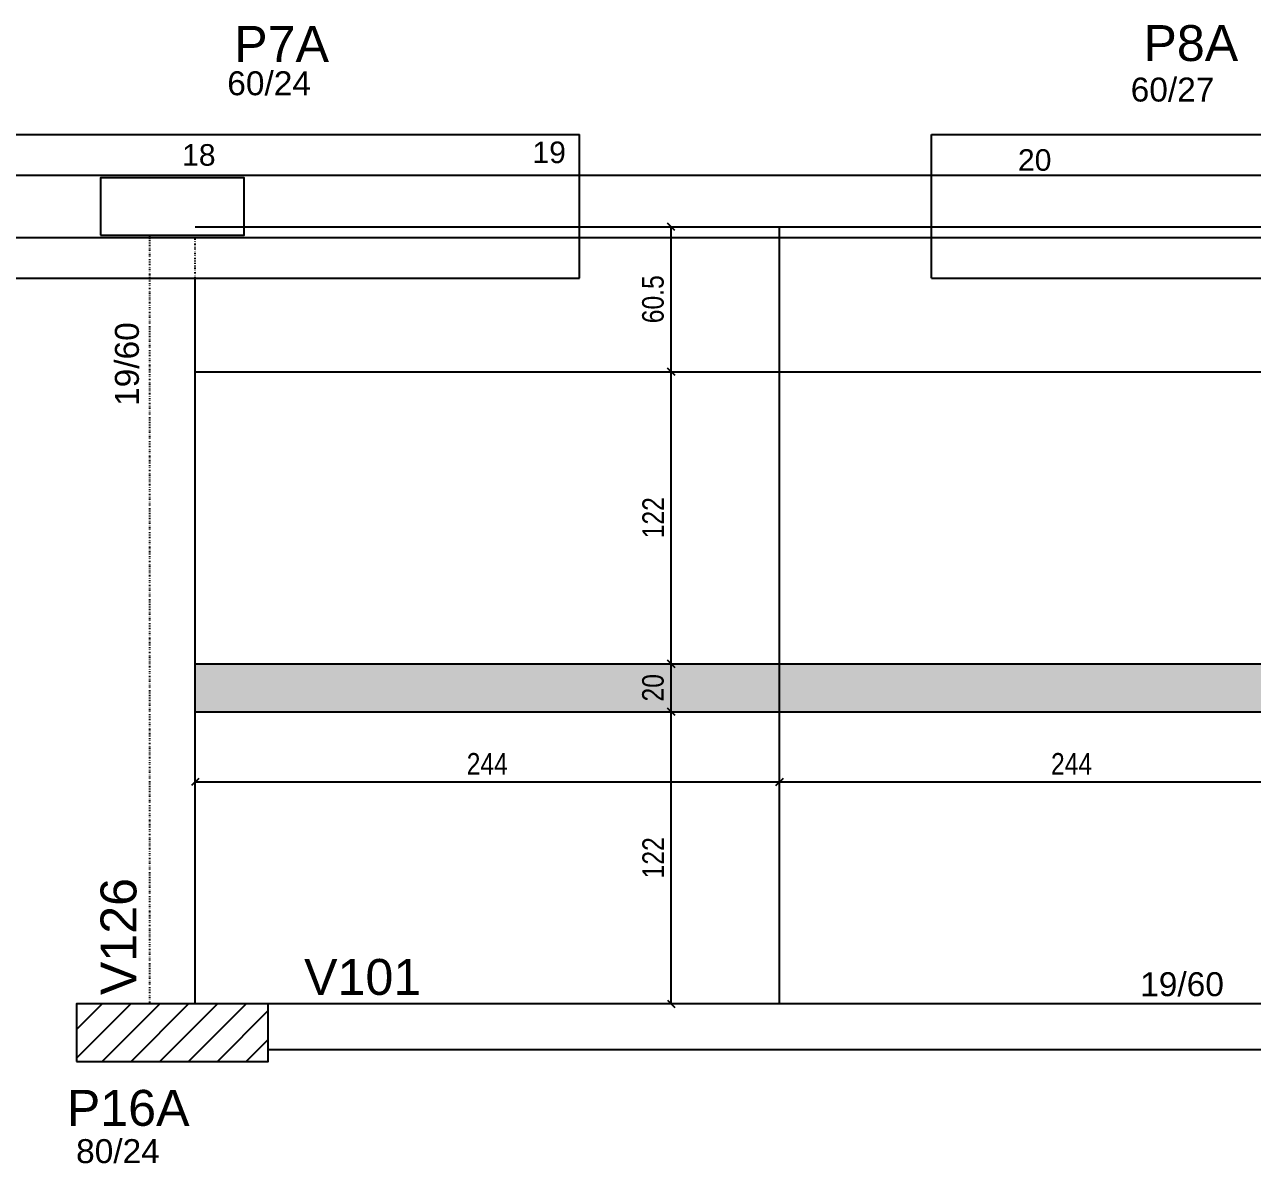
# Model space of a CAD drawing. Header units: millimetres. Extents: x 2897 to 8569, y 1951 to 3650.
# Drawn here: x 7317 to 7829, y 2749 to 3225 of the extents above; entities that cross this region are included whole.
import ezdxf

# ---------------------------------------------------------------- set-up
doc = ezdxf.new("R2010")
doc.units = ezdxf.units.MM
doc.linetypes.add('ESTILO_TQS_0004', pattern=[2, 0.5, -0.4, 0.1, -0.4, 0.1, -0.5])
for name, color, linetype in [('1', 1, 'Continuous'), ('3', 3, 'Continuous'), ('4', 4, 'Continuous'), ('7', 7, 'Continuous'), ('Painéis', 200, 'Continuous')]:
    doc.layers.add(name, color=color, linetype=linetype)
doc.layers.add('Hachura', color=251, linetype='Continuous', lineweight=9)
doc.styles.add('COTA TECNICA-50', font='techl___.ttf', dxfattribs={"height": 9})
doc.styles.get("Standard").update_dxf_attribs({"font": 'arial.ttf'})
doc.dimstyles.new('COTA PAINEL-50', dxfattribs={"dimtxt": 9, "dimasz": 3, "dimexe": 3, "dimexo": 3, "dimgap": 3, "dimtad": 1, "dimdec": 1, "dimzin": 12, "dimdsep": 46, "dimtxsty": 'COTA TECNICA-50', "dimblk1": 'OBLIQUE', "dimblk2": 'OBLIQUE', "dimsah": 1, "dimcen": 0.9, "dimclrd": 4, "dimclre": 4, "dimclrt": 240, "dimadec": 1, "dimazin": 3, "dimtfac": 1, "dimtdec": 1, "dimtmove": 0, "dimatfit": 3, "dimfxl": 1, "dimtolj": 1, "dimtzin": 12, "dimarcsym": 0})

# ---------------------------------------------------------------- blocks, each defined once
blk = doc.blocks.new('_Oblique')
at = {"color": 0, "linetype": 'ByBlock', "lineweight": -2}
blk.add_line((-0.5, -0.5), (0.5, 0.5), dxfattribs=at)
blk = doc.blocks.new('*D272')
at = {"layer": 'Defpoints', "color": 0, "transparency": 16777216}
for p in [(7586.63, 2937.85), (7586.63, 2937.85), (7586.63, 2815.85)]:
    blk.add_point(p, dxfattribs=at)
at = {"layer": 'Painéis', "color": 4, "lineweight": -2, "transparency": 16777216}
blk.add_line((7586.63, 2815.85), (7586.63, 2937.85), dxfattribs=at)
at = {"layer": 'Painéis', "color": 4, "lineweight": -2, "transparency": 16777216, "xscale": 3, "yscale": 3, "zscale": 3}
for p, rotation in [((7586.63, 2937.85), 90), ((7586.63, 2815.85), 270)]:
    blk.add_blockref('_Oblique', p, dxfattribs=dict(at, rotation=rotation))
at = {"layer": 'Painéis', "color": 240, "transparency": 16777216, "insert": (7579.08, 2876.85), "char_height": 9, "attachment_point": 5, "rotation": 90, "style": 'COTA TECNICA-50'}
blk.add_mtext('\\A1;122', dxfattribs=at)
blk = doc.blocks.new('*D273')
at = {"layer": 'Defpoints', "color": 0, "transparency": 16777216}
for p in [(7586.63, 2957.85), (7586.63, 2957.85), (7586.63, 2937.85)]:
    blk.add_point(p, dxfattribs=at)
at = {"layer": 'Painéis', "color": 4, "lineweight": -2, "transparency": 16777216}
blk.add_line((7586.63, 2937.85), (7586.63, 2957.85), dxfattribs=at)
at = {"layer": 'Painéis', "color": 4, "lineweight": -2, "transparency": 16777216, "xscale": 3, "yscale": 3, "zscale": 3}
for p, rotation in [((7586.63, 2957.85), 90), ((7586.63, 2937.85), 270)]:
    blk.add_blockref('_Oblique', p, dxfattribs=dict(at, rotation=rotation))
at = {"layer": 'Painéis', "color": 240, "transparency": 16777216, "insert": (7579.04, 2947.85), "char_height": 9, "attachment_point": 5, "rotation": 90, "style": 'COTA TECNICA-50'}
blk.add_mtext('\\A1;20', dxfattribs=at)
blk = doc.blocks.new('*D274')
at = {"layer": 'Defpoints', "color": 0, "transparency": 16777216}
for p in [(7586.63, 3079.85), (7586.63, 3079.85), (7586.63, 2957.85)]:
    blk.add_point(p, dxfattribs=at)
at = {"layer": 'Painéis', "color": 4, "lineweight": -2, "transparency": 16777216}
blk.add_line((7586.63, 2957.85), (7586.63, 3079.85), dxfattribs=at)
at = {"layer": 'Painéis', "color": 4, "lineweight": -2, "transparency": 16777216, "xscale": 3, "yscale": 3, "zscale": 3}
for p, rotation in [((7586.63, 3079.85), 90), ((7586.63, 2957.85), 270)]:
    blk.add_blockref('_Oblique', p, dxfattribs=dict(at, rotation=rotation))
at = {"layer": 'Painéis', "color": 240, "transparency": 16777216, "insert": (7579.08, 3018.85), "char_height": 9, "attachment_point": 5, "rotation": 90, "style": 'COTA TECNICA-50'}
blk.add_mtext('\\A1;122', dxfattribs=at)
blk = doc.blocks.new('*D275')
at = {"layer": 'Defpoints', "color": 0, "transparency": 16777216}
for p in [(7586.63, 3140.35), (7586.63, 3140.35), (7586.63, 3079.85)]:
    blk.add_point(p, dxfattribs=at)
at = {"layer": 'Painéis', "color": 4, "lineweight": -2, "transparency": 16777216}
blk.add_line((7586.63, 3079.85), (7586.63, 3140.35), dxfattribs=at)
at = {"layer": 'Painéis', "color": 4, "lineweight": -2, "transparency": 16777216, "xscale": 3, "yscale": 3, "zscale": 3}
for p, rotation in [((7586.63, 3140.35), 90), ((7586.63, 3079.85), 270)]:
    blk.add_blockref('_Oblique', p, dxfattribs=dict(at, rotation=rotation))
at = {"layer": 'Painéis', "color": 240, "transparency": 16777216, "insert": (7579.04, 3110.1), "char_height": 9, "attachment_point": 5, "rotation": 90, "style": 'COTA TECNICA-50'}
blk.add_mtext('\\A1;60.5', dxfattribs=at)
blk = doc.blocks.new('*D276')
at = {"layer": 'Defpoints', "color": 0, "transparency": 16777216}
for p in [(7387.81, 2908.52), (7631.81, 2908.52), (7631.81, 2908.52)]:
    blk.add_point(p, dxfattribs=at)
at = {"layer": 'Painéis', "color": 4, "lineweight": -2, "transparency": 16777216}
blk.add_line((7387.81, 2908.52), (7631.81, 2908.52), dxfattribs=at)
at = {"layer": 'Painéis', "color": 4, "lineweight": -2, "transparency": 16777216, "xscale": 3, "yscale": 3, "zscale": 3, "rotation": 180}
blk.add_blockref('_Oblique', (7387.81, 2908.52), dxfattribs=at)
at = {"layer": 'Painéis', "color": 4, "lineweight": -2, "transparency": 16777216, "xscale": 3, "yscale": 3, "zscale": 3}
blk.add_blockref('_Oblique', (7631.81, 2908.52), dxfattribs=at)
at = {"layer": 'Painéis', "color": 240, "transparency": 16777216, "insert": (7509.81, 2916.09), "char_height": 9, "attachment_point": 5, "style": 'COTA TECNICA-50'}
blk.add_mtext('\\A1;244', dxfattribs=at)
blk = doc.blocks.new('*D277')
at = {"layer": 'Defpoints', "color": 0, "transparency": 16777216}
for p in [(7631.81, 2908.52), (7875.81, 2908.52), (7875.81, 2908.52)]:
    blk.add_point(p, dxfattribs=at)
at = {"layer": 'Painéis', "color": 4, "lineweight": -2, "transparency": 16777216}
blk.add_line((7631.81, 2908.52), (7875.81, 2908.52), dxfattribs=at)
at = {"layer": 'Painéis', "color": 4, "lineweight": -2, "transparency": 16777216, "xscale": 3, "yscale": 3, "zscale": 3, "rotation": 180}
blk.add_blockref('_Oblique', (7631.81, 2908.52), dxfattribs=at)
at = {"layer": 'Painéis', "color": 4, "lineweight": -2, "transparency": 16777216, "xscale": 3, "yscale": 3, "zscale": 3}
blk.add_blockref('_Oblique', (7875.81, 2908.52), dxfattribs=at)
at = {"layer": 'Painéis', "color": 240, "transparency": 16777216, "insert": (7753.81, 2916.09), "char_height": 9, "attachment_point": 5, "style": 'COTA TECNICA-50'}
blk.add_mtext('\\A1;244', dxfattribs=at)

msp = doc.modelspace()

# ---------------------------------------------------------------- hatches: boundary and pattern name
at = {"layer": 'Hachura', "linetype": 'ByBlock'}
h = msp.add_hatch(color=256, dxfattribs=at)
h.dxf.hatch_style = 1
h.paths.add_polyline_path([(8363.81, 2937.85), (7387.81, 2937.85), (7387.81, 2957.85), (8363.81, 2957.85)])

# ---------------------------------------------------------------- linework, layer by layer
at = {"layer": '1', "linetype": 'Continuous'}
for p, q in [((7208.31, 3178.85), (7548.31, 3178.85)), ((7548.31, 3118.85), (7548.31, 3178.85)), ((7695.31, 3118.85), (7695.31, 3178.85)), ((7695.31, 3178.85), (8035.31, 3178.85)), ((7208.31, 3161.85), (7981.69, 3161.85)), ((7208.31, 3135.85), (7980.23, 3135.85)), ((7208.31, 3118.85), (7548.31, 3118.85)), ((7695.31, 3118.85), (8035.31, 3118.85))]:
    msp.add_line(p, q, dxfattribs=at)
at = {"layer": '3', "linetype": 'ESTILO_TQS_0004'}
msp.add_line((7387.81, 3118.85), (7387.81, 3135.85), dxfattribs=at)
at = {"layer": '3', "linetype": 'Continuous'}
for p, q in [((7338.31, 2793.13), (7361.03, 2815.85)), ((7338.31, 2805.15), (7349.01, 2815.85)), ((7349.05, 2791.85), (7373.05, 2815.85)), ((7361.07, 2791.85), (7385.07, 2815.85)), ((7373.09, 2791.85), (7397.09, 2815.85)), ((7385.11, 2791.85), (7409.11, 2815.85)), ((7397.13, 2791.85), (7418.31, 2813.03)), ((7409.16, 2791.85), (7418.31, 2801.01))]:
    msp.add_line(p, q, dxfattribs=at)
at = {"layer": '3', "linetype": 'ESTILO_TQS_0004'}
msp.add_lwpolyline([(7368.81, 3136.85), (7368.81, 2815.85)], dxfattribs=at)
at = {"layer": '3', "linetype": 'Continuous'}
for points in [[(7387.81, 2815.85), (7387.81, 3118.85)], [(7835.31, 2815.85), (7418.31, 2815.85)], [(7418.31, 2796.85), (7835.31, 2796.85)]]:
    msp.add_lwpolyline(points, dxfattribs=at)
at = {"layer": '7', "linetype": 'Continuous'}
for points in [[(7348.31, 3136.85), (7408.31, 3136.85), (7408.31, 3160.85), (7348.31, 3160.85), (7348.31, 3136.85)], [(7338.31, 2791.85), (7418.31, 2791.85), (7418.31, 2815.85), (7338.31, 2815.85), (7338.31, 2791.85)]]:
    msp.add_lwpolyline(points, dxfattribs=at)
at = {"layer": 'Painéis'}
for p, q in [((7387.81, 3140.35), (8119.81, 3140.35)), ((7631.81, 2815.85), (7631.81, 3140.35)), ((7387.81, 3079.85), (8221.64, 3079.85)), ((7387.81, 2957.85), (8363.81, 2957.85)), ((7387.81, 2937.85), (8401.32, 2937.85))]:
    msp.add_line(p, q, dxfattribs=at)

# ---------------------------------------------------------------- texts
at = {"layer": '3', "linetype": 'Continuous'}
for s, height, p in [('60/24', 10, (7401.24, 3195.28)), ('60/27', 10, (7778.5, 3192.65)), ('18', 9, (7382.37, 3165.86)), ('19', 9, (7528.67, 3166.94)), ('20', 9, (7731.42, 3163.74)), ('19/60', 10, (7782.47, 2819.07)), ('80/24', 10, (7338.11, 2749.36))]:
    msp.add_text(s, height=height, dxfattribs=at).set_placement(p)
msp.add_text('19/60', height=10, rotation=90, dxfattribs=at).set_placement((7364.33, 3065.53))
at = {"layer": '4', "linetype": 'Continuous'}
for s, p in [('P7A', (7404.12, 3209.2)), ('P8A', (7783.8, 3209.57)), ('V101', (7433.31, 2819.6)), ('P16A', (7334.23, 2764.92))]:
    msp.add_text(s, height=15, dxfattribs=at).set_placement(p)
msp.add_text('V126', height=15, rotation=90, dxfattribs=at).set_placement((7363.31, 2819.49))

# ---------------------------------------------------------------- dimensions: what is measured, and where the dimension line sits
at = {"layer": 'Painéis'}
for base, p1, p2, picture, middle in [((7586.63, 3140.35), (7586.63, 3079.85), (7586.63, 3140.35), '*D275', (7579.04, 3110.1)), ((7586.63, 3079.85), (7586.63, 2957.85), (7586.63, 3079.85), '*D274', (7579.08, 3018.85)), ((7586.63, 2957.85), (7586.63, 2937.85), (7586.63, 2957.85), '*D273', (7579.04, 2947.85))]:
    dim = msp.add_linear_dim(base=base, p1=p1, p2=p2, angle=90, dimstyle='COTA PAINEL-50', override={"dimtmove": 1}, dxfattribs=at)
    dim.commit()
    dim.dimension.update_dxf_attribs({"geometry": picture, "text_midpoint": middle})
dim = msp.add_linear_dim(base=(7586.63, 2937.85), p1=(7586.63, 2815.85), p2=(7586.63, 2937.85), angle=90, dimstyle='COTA PAINEL-50', dxfattribs=at)
dim.commit()
dim.dimension.update_dxf_attribs({"geometry": '*D272', "text_midpoint": (7579.08, 2876.85)})
dim = msp.add_linear_dim(base=(7631.81, 2908.52), p1=(7387.81, 2908.52), p2=(7631.81, 2908.52), dimstyle='COTA PAINEL-50', dxfattribs=at)
dim.commit()
dim.dimension.update_dxf_attribs({"geometry": '*D276', "text_midpoint": (7509.81, 2916.09)})
dim = msp.add_linear_dim(base=(7875.81, 2908.52), p1=(7631.81, 2908.52), p2=(7875.81, 2908.52), dimstyle='COTA PAINEL-50', override={"dimtmove": 1}, dxfattribs=at)
dim.commit()
dim.dimension.update_dxf_attribs({"geometry": '*D277', "text_midpoint": (7753.81, 2916.09)})

doc.saveas('drawing.dxf')
